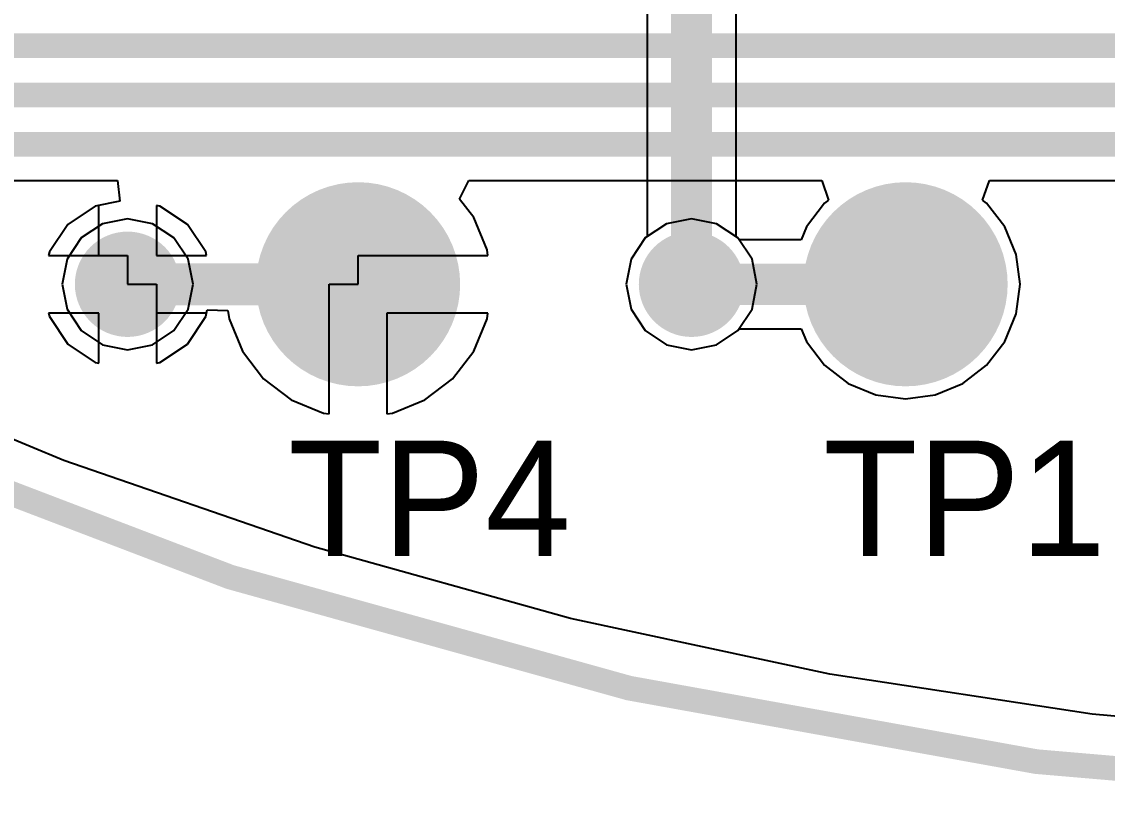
# Model space of a CAD drawing. Header units: millimetres. Extents: x 73 to 190, y 73 to 267.
# Drawn here: x 90.28 to 96.88, y 72.94 to 77.72 of the extents above; entities that cross this region are included whole.
import ezdxf

# ---------------------------------------------------------------- set-up
doc = ezdxf.new("R2010")
doc.units = ezdxf.units.MM
for name, color, linetype in [('BottomLayer', 5, 'Continuous'), ('BottomSolder', 6, 'Continuous'), ('DrillDrawing', 1, 'Continuous'), ('KeepOutLayer', 6, 'Continuous'), ('Mechanical1', 6, 'Continuous'), ('MidLayer1', 16, 'Continuous'), ('MidLayer2', 76, 'Continuous'), ('MultiLayer', 9, 'Continuous'), ('TopLayer', 1, 'Continuous'), ('TopOverlay', 2, 'Continuous'), ('TopSolder', 216, 'Continuous'), ('ViaHoleLayer', 16, 'Continuous')]:
    doc.layers.add(name, color=color, linetype=linetype)

msp = doc.modelspace()

# ---------------------------------------------------------------- linework, layer by layer
at = {"layer": 'BottomLayer'}
for p, q in [((90.7284, 76.5998), (90.5616, 76.4884)), ((90.75, 76.6041), (90.7284, 76.5998)), ((90.75, 76.3), (90.75, 76.6041)), ((91.1216, 76.5998), (91.1, 76.6041)), ((91.1, 76.6041), (91.1, 76.3)), ((91.2884, 76.4884), (91.1216, 76.5998)), ((90.5616, 76.4884), (90.4502, 76.3216)), ((91.3998, 76.3216), (91.2884, 76.4884)), ((94.1978, 76.4924), (94.0688, 76.4062)), ((94.35, 76.5226), (94.1978, 76.4924)), ((94.5022, 76.4924), (94.35, 76.5226)), ((94.6312, 76.4062), (94.5022, 76.4924)), ((94.0688, 76.4062), (93.9826, 76.2772)), ((94.7174, 76.2772), (94.6312, 76.4062)), ((90.4502, 76.3216), (90.4459, 76.3)), ((90.4459, 76.3), (90.75, 76.3)), ((91.1, 76.3), (91.4041, 76.3)), ((91.4041, 76.3), (91.3998, 76.3216)), ((93.9826, 76.2772), (93.9524, 76.125)), ((94.7476, 76.125), (94.7174, 76.2772)), ((93.9524, 76.125), (93.9826, 75.9728)), ((94.7174, 75.9728), (94.7476, 76.125)), ((90.75, 75.95), (90.4459, 75.95)), ((90.4459, 75.95), (90.4502, 75.9283)), ((90.75, 75.6459), (90.75, 75.95)), ((91.4041, 75.95), (91.1, 75.95)), ((91.1, 75.95), (91.1, 75.6459)), ((91.3998, 75.9283), (91.4041, 75.95)), ((93.9826, 75.9728), (94.0688, 75.8438)), ((94.6312, 75.8438), (94.7174, 75.9728)), ((90.4502, 75.9283), (90.5616, 75.7616)), ((91.2884, 75.7616), (91.3998, 75.9283)), ((94.0688, 75.8438), (94.1978, 75.7576)), ((94.5022, 75.7576), (94.6312, 75.8438)), ((90.5616, 75.7616), (90.7284, 75.6502)), ((91.1216, 75.6502), (91.2884, 75.7616)), ((94.1978, 75.7576), (94.35, 75.7274)), ((94.35, 75.7274), (94.5022, 75.7576)), ((90.5391, 75.0536), (89.0501, 75.6703)), ((90.7284, 75.6502), (90.75, 75.6459)), ((91.1, 75.6459), (91.1216, 75.6502)), ((92.0626, 74.5279), (90.5391, 75.0536)), ((93.615, 74.0951), (92.0626, 74.5279)), ((95.1908, 73.7568), (93.615, 74.0951)), ((96.7841, 73.5143), (95.1908, 73.7568)), ((98.3891, 73.3685), (96.7841, 73.5143))]:
    msp.add_line(p, q, dxfattribs=at)
at = {"layer": 'BottomLayer', "const_width": 0.25}
for points in [[(90.8, 76.125, 1), (91.05, 76.125, 1)], [(94.225, 76.125, 1), (94.475, 76.125, 1)]]:
    msp.add_lwpolyline(points, format="xyb", close=True, dxfattribs=at)
at = {"layer": 'BottomSolder', "const_width": 0.32}
for points in [[(90.765, 76.125, 1), (91.085, 76.125, 1)], [(94.19, 76.125, 1), (94.51, 76.125, 1)]]:
    msp.add_lwpolyline(points, format="xyb", close=True, dxfattribs=at)
at = {"layer": 'DrillDrawing', "const_width": 0.15}
msp.add_lwpolyline([(98.9496, 73.0107, -0.23708), (77.7196, 84.732)], format="xyb", dxfattribs=at)
at = {"layer": 'DrillDrawing', "const_width": 0.1}
for points in [[(90.875, 76.125, 1), (90.975, 76.125, 1)], [(94.3, 76.125, 1), (94.4, 76.125, 1)]]:
    msp.add_lwpolyline(points, format="xyb", close=True, dxfattribs=at)
at = {"layer": 'KeepOutLayer', "const_width": 0.15}
msp.add_lwpolyline([(98.9496, 73.0107, -0.23708), (77.7196, 84.732)], format="xyb", dxfattribs=at)
at = {"layer": 'Mechanical1', "const_width": 0.15}
msp.add_lwpolyline([(98.9496, 73.0107, -0.23708), (77.7196, 84.732)], format="xyb", dxfattribs=at)
at = {"layer": 'MidLayer1'}
for p, q in [((90.7284, 76.5998), (90.5616, 76.4884)), ((90.75, 76.6041), (90.7284, 76.5998)), ((90.75, 76.3), (90.75, 76.6041)), ((91.1216, 76.5998), (91.1, 76.6041)), ((91.1, 76.6041), (91.1, 76.3)), ((91.2884, 76.4884), (91.1216, 76.5998)), ((90.5616, 76.4884), (90.4502, 76.3216)), ((91.3998, 76.3216), (91.2884, 76.4884)), ((94.1978, 76.4924), (94.0688, 76.4062)), ((94.35, 76.5226), (94.1978, 76.4924)), ((94.5022, 76.4924), (94.35, 76.5226)), ((94.6312, 76.4062), (94.5022, 76.4924)), ((94.0688, 76.4062), (93.9826, 76.2772)), ((94.7174, 76.2772), (94.6312, 76.4062)), ((90.4502, 76.3216), (90.4459, 76.3)), ((90.4459, 76.3), (90.75, 76.3)), ((91.1, 76.3), (91.4041, 76.3)), ((91.4041, 76.3), (91.3998, 76.3216)), ((93.9826, 76.2772), (93.9524, 76.125)), ((94.7476, 76.125), (94.7174, 76.2772)), ((93.9524, 76.125), (93.9826, 75.9728)), ((94.7174, 75.9728), (94.7476, 76.125)), ((90.75, 75.95), (90.4459, 75.95)), ((90.4459, 75.95), (90.4502, 75.9283)), ((90.75, 75.6459), (90.75, 75.95)), ((91.4041, 75.95), (91.1, 75.95)), ((91.1, 75.95), (91.1, 75.6459)), ((91.3998, 75.9283), (91.4041, 75.95)), ((93.9826, 75.9728), (94.0688, 75.8438)), ((94.6312, 75.8438), (94.7174, 75.9728)), ((90.4502, 75.9283), (90.5616, 75.7616)), ((91.2884, 75.7616), (91.3998, 75.9283)), ((94.0688, 75.8438), (94.1978, 75.7576)), ((94.5022, 75.7576), (94.6312, 75.8438)), ((90.5616, 75.7616), (90.7284, 75.6502)), ((91.1216, 75.6502), (91.2884, 75.7616)), ((94.1978, 75.7576), (94.35, 75.7274)), ((94.35, 75.7274), (94.5022, 75.7576)), ((90.5391, 75.0536), (89.0501, 75.6703)), ((90.7284, 75.6502), (90.75, 75.6459)), ((91.1, 75.6459), (91.1216, 75.6502)), ((92.0626, 74.5279), (90.5391, 75.0536)), ((93.615, 74.0951), (92.0626, 74.5279)), ((95.1908, 73.7568), (93.615, 74.0951)), ((96.7841, 73.5143), (95.1908, 73.7568)), ((98.3891, 73.3685), (96.7841, 73.5143))]:
    msp.add_line(p, q, dxfattribs=at)
at = {"layer": 'MidLayer1', "const_width": 0.25}
for points in [[(90.8, 76.125, 1), (91.05, 76.125, 1)], [(94.225, 76.125, 1), (94.475, 76.125, 1)]]:
    msp.add_lwpolyline(points, format="xyb", close=True, dxfattribs=at)
at = {"layer": 'MidLayer2'}
for p, q in [((94.0798, 78.7992), (94.0798, 76.4135)), ((94.6202, 76.4135), (94.6202, 78.6873)), ((90.7728, 76.4924), (90.6438, 76.4062)), ((90.925, 76.5226), (90.7728, 76.4924)), ((91.0772, 76.4924), (90.925, 76.5226)), ((91.2062, 76.4062), (91.0772, 76.4924)), ((94.0798, 76.4135), (94.0688, 76.4062)), ((94.6312, 76.4062), (94.6202, 76.4135)), ((90.6438, 76.4062), (90.5576, 76.2772)), ((91.2924, 76.2772), (91.2062, 76.4062)), ((94.0688, 76.4062), (93.9826, 76.2772)), ((94.7174, 76.2772), (94.6312, 76.4062)), ((90.5576, 76.2772), (90.5274, 76.125)), ((91.3226, 76.125), (91.2924, 76.2772)), ((93.9826, 76.2772), (93.9524, 76.125)), ((94.7476, 76.125), (94.7174, 76.2772)), ((90.5274, 76.125), (90.5576, 75.9728)), ((91.2924, 75.9728), (91.3226, 76.125)), ((93.9524, 76.125), (93.9826, 75.9728)), ((94.7174, 75.9728), (94.7476, 76.125)), ((90.5576, 75.9728), (90.6438, 75.8438)), ((91.2062, 75.8438), (91.2924, 75.9728)), ((93.9826, 75.9728), (94.0688, 75.8438)), ((94.6312, 75.8438), (94.7174, 75.9728)), ((90.6438, 75.8438), (90.7728, 75.7576)), ((91.0772, 75.7576), (91.2062, 75.8438)), ((94.0688, 75.8438), (94.1978, 75.7576)), ((94.5022, 75.7576), (94.6312, 75.8438)), ((90.7728, 75.7576), (90.925, 75.7274)), ((90.925, 75.7274), (91.0772, 75.7576)), ((94.1978, 75.7576), (94.35, 75.7274)), ((94.35, 75.7274), (94.5022, 75.7576)), ((90.5391, 75.0536), (89.0501, 75.6703)), ((92.0626, 74.5279), (90.5391, 75.0536)), ((93.615, 74.0951), (92.0626, 74.5279)), ((95.1908, 73.7568), (93.615, 74.0951)), ((96.7841, 73.5143), (95.1908, 73.7568)), ((98.3891, 73.3685), (96.7841, 73.5143))]:
    msp.add_line(p, q, dxfattribs=at)
at = {"layer": 'MidLayer2', "const_width": 0.25}
msp.add_lwpolyline([(94.35, 76.125), (94.35, 78.7992)], dxfattribs=at)
at = {"layer": 'MidLayer2'}
for points, const_width in [([(90.8, 76.125, 1), (91.05, 76.125, 1)], 0.25), ([(94.225, 76.125, 1), (94.475, 76.125, 1)], 0.25), ([(94.2875, 76.125, 1), (94.4125, 76.125, 1)], 0.125)]:
    msp.add_lwpolyline(points, format="xyb", close=True, dxfattribs=dict(at, const_width=const_width))
at = {"layer": 'MultiLayer', "const_width": 0.25}
for points in [[(90.8, 76.125, 1), (91.05, 76.125, 1)], [(94.225, 76.125, 1), (94.475, 76.125, 1)]]:
    msp.add_lwpolyline(points, format="xyb", close=True, dxfattribs=at)
at = {"layer": 'TopLayer'}
for p, q in [((87.1775, 76.7558), (90.8649, 76.7558)), ((90.8649, 76.7558), (90.8774, 76.6294)), ((92.9418, 76.6419), (92.998, 76.7558)), ((92.998, 76.7558), (95.1411, 76.7558)), ((95.1411, 76.7558), (95.1819, 76.6355)), ((96.1181, 76.6355), (96.1589, 76.7558)), ((96.1589, 76.7558), (99.5982, 76.7558)), ((90.8774, 76.6294), (90.7284, 76.5998)), ((93.0273, 76.5305), (92.9418, 76.6419)), ((95.1579, 76.6171), (95.0473, 76.473)), ((95.1819, 76.6355), (95.1579, 76.6171)), ((96.1421, 76.6171), (96.1181, 76.6355)), ((96.2527, 76.473), (96.1421, 76.6171)), ((90.7284, 76.5998), (90.5616, 76.4884)), ((90.5616, 76.4884), (90.4502, 76.3216)), ((93.1083, 76.3349), (93.0273, 76.5305)), ((94.1978, 76.4924), (94.0688, 76.4062)), ((94.35, 76.5226), (94.1978, 76.4924)), ((94.5022, 76.4924), (94.35, 76.5226)), ((94.6312, 76.4062), (94.5022, 76.4924)), ((95.0473, 76.473), (95.0151, 76.3952)), ((96.3222, 76.3051), (96.2527, 76.473)), ((94.0688, 76.4062), (93.9826, 76.2772)), ((94.6385, 76.3952), (94.6312, 76.4062)), ((95.0151, 76.3952), (94.6385, 76.3952)), ((90.4502, 76.3216), (90.4459, 76.3)), ((90.4459, 76.3), (90.925, 76.3)), ((90.925, 76.3), (90.925, 76.125)), ((92.325, 76.125), (92.325, 76.3)), ((92.325, 76.3), (93.1129, 76.3)), ((93.1129, 76.3), (93.1083, 76.3349)), ((96.346, 76.125), (96.3222, 76.3051)), ((93.9826, 76.2772), (93.9524, 76.125)), ((90.925, 76.125), (91.1, 76.125)), ((91.1, 76.125), (91.1, 75.6459)), ((92.15, 75.3371), (92.15, 76.125)), ((92.15, 76.125), (92.325, 76.125)), ((93.9524, 76.125), (93.9826, 75.9728)), ((96.3222, 75.9449), (96.346, 76.125)), ((90.75, 75.95), (90.4459, 75.95)), ((90.4459, 75.95), (90.4502, 75.9283)), ((90.75, 75.6459), (90.75, 75.95)), ((91.3998, 75.9283), (91.4081, 75.9701)), ((91.4081, 75.9701), (91.535, 75.966)), ((91.535, 75.966), (91.5417, 75.9151)), ((93.1129, 75.95), (92.5, 75.95)), ((92.5, 75.95), (92.5, 75.3371)), ((93.1083, 75.9151), (93.1129, 75.95)), ((93.9826, 75.9728), (94.0688, 75.8438)), ((90.4502, 75.9283), (90.5616, 75.7616)), ((91.2884, 75.7616), (91.3998, 75.9283)), ((91.5417, 75.9151), (91.6227, 75.7195)), ((93.0273, 75.7195), (93.1083, 75.9151)), ((96.2527, 75.777), (96.3222, 75.9449)), ((94.0688, 75.8438), (94.1978, 75.7576)), ((94.5022, 75.7576), (94.6312, 75.8438)), ((94.6312, 75.8438), (94.6385, 75.8548)), ((94.6385, 75.8548), (95.0151, 75.8548)), ((95.0151, 75.8548), (95.0473, 75.777)), ((90.5616, 75.7616), (90.7284, 75.6502)), ((91.1216, 75.6502), (91.2884, 75.7616)), ((94.1978, 75.7576), (94.35, 75.7274)), ((94.35, 75.7274), (94.5022, 75.7576)), ((95.0473, 75.777), (95.1579, 75.6329)), ((96.1421, 75.6329), (96.2527, 75.777)), ((91.6227, 75.7195), (91.7516, 75.5516)), ((92.8984, 75.5516), (93.0273, 75.7195)), ((90.5391, 75.0536), (89.0501, 75.6703)), ((90.7284, 75.6502), (90.75, 75.6459)), ((91.1, 75.6459), (91.1216, 75.6502)), ((95.1579, 75.6329), (95.302, 75.5223)), ((95.998, 75.5223), (96.1421, 75.6329)), ((91.7516, 75.5516), (91.9195, 75.4227)), ((92.7305, 75.4227), (92.8984, 75.5516)), ((95.302, 75.5223), (95.4699, 75.4528)), ((95.8301, 75.4528), (95.998, 75.5223)), ((91.9195, 75.4227), (92.1151, 75.3417)), ((92.5349, 75.3417), (92.7305, 75.4227)), ((95.4699, 75.4528), (95.65, 75.429)), ((95.65, 75.429), (95.8301, 75.4528)), ((92.1151, 75.3417), (92.15, 75.3371)), ((92.5, 75.3371), (92.5349, 75.3417)), ((92.0626, 74.5279), (90.5391, 75.0536)), ((93.615, 74.0951), (92.0626, 74.5279)), ((95.1908, 73.7568), (93.615, 74.0951)), ((96.7841, 73.5143), (95.1908, 73.7568)), ((98.3891, 73.3685), (96.7841, 73.5143))]:
    msp.add_line(p, q, dxfattribs=at)
for points, const_width in [([(87.1101, 77.575), (102.9593, 77.575)], 0.15), ([(87, 77.275), (99.7991, 77.275)], 0.15), ([(86.925, 76.975), (99.689, 76.975)], 0.15), ([(90.925, 76.125), (92.325, 76.125)], 0.254), ([(94.35, 76.125), (95.65, 76.125)], 0.25)]:
    msp.add_lwpolyline(points, dxfattribs=dict(at, const_width=const_width))
for points, const_width in [([(92.05, 76.125, 1), (92.6, 76.125, 1)], 0.55), ([(95.375, 76.125, 1), (95.925, 76.125, 1)], 0.55), ([(90.8, 76.125, 1), (91.05, 76.125, 1)], 0.25), ([(94.225, 76.125, 1), (94.475, 76.125, 1)], 0.25), ([(90.8615, 76.125, 1), (90.9885, 76.125, 1)], 0.127), ([(92.2615, 76.125, 1), (92.3885, 76.125, 1)], 0.127), ([(94.2875, 76.125, 1), (94.4125, 76.125, 1)], 0.125), ([(95.5875, 76.125, 1), (95.7125, 76.125, 1)], 0.125)]:
    msp.add_lwpolyline(points, format="xyb", close=True, dxfattribs=dict(at, const_width=const_width))
at = {"layer": 'TopSolder'}
for points, const_width in [([(92.015, 76.125, 1), (92.635, 76.125, 1)], 0.62), ([(95.34, 76.125, 1), (95.96, 76.125, 1)], 0.62), ([(90.765, 76.125, 1), (91.085, 76.125, 1)], 0.32), ([(94.19, 76.125, 1), (94.51, 76.125, 1)], 0.32)]:
    msp.add_lwpolyline(points, format="xyb", close=True, dxfattribs=dict(at, const_width=const_width))
at = {"layer": 'ViaHoleLayer', "const_width": 0.1}
for points in [[(90.875, 76.125, 1), (90.975, 76.125, 1)], [(94.3, 76.125, 1), (94.4, 76.125, 1)]]:
    msp.add_lwpolyline(points, format="xyb", close=True, dxfattribs=at)

# ---------------------------------------------------------------- texts
at = {"layer": 'TopOverlay'}
for s, p in [('TP4', (91.9, 74.475)), ('TP11', (95.15, 74.475))]:
    msp.add_text(s, height=0.7, dxfattribs=at).set_placement(p)

doc.saveas('drawing.dxf')
